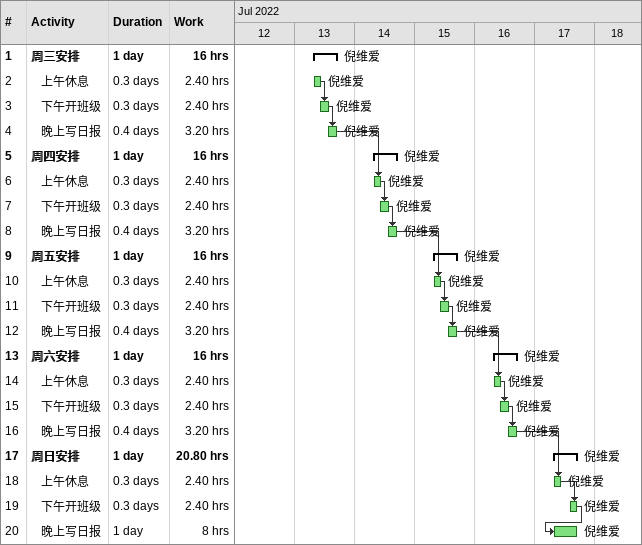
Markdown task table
| ID | Level | Task | Duration | Start | Finish | Predecessors | Resources | Work (h) |
|---|---|---|---|---|---|---|---|---|
| 1 | 1 | **周三安排** | 1d | 2022-07-13 | 2022-07-13 |  | 倪维爱 | 16 |
| 2 | 2 | 上午休息 | 0.3d | 2022-07-13 | 2022-07-13 |  | 倪维爱 | 2.40 |
| 3 | 2 | 下午开班级 | 0.3d | 2022-07-13 | 2022-07-13 | 2 | 倪维爱 | 2.40 |
| 4 | 2 | 晚上写日报 | 0.4d | 2022-07-13 | 2022-07-13 | 3 | 倪维爱 | 3.20 |
| 5 | 1 | **周四安排** | 1d | 2022-07-14 | 2022-07-14 |  | 倪维爱 | 16 |
| 6 | 2 | 上午休息 | 0.3d | 2022-07-14 | 2022-07-14 | 4 | 倪维爱 | 2.40 |
| 7 | 2 | 下午开班级 | 0.3d | 2022-07-14 | 2022-07-14 | 6 | 倪维爱 | 2.40 |
| 8 | 2 | 晚上写日报 | 0.4d | 2022-07-14 | 2022-07-14 | 7 | 倪维爱 | 3.20 |
| 9 | 1 | **周五安排** | 1d | 2022-07-15 | 2022-07-15 |  | 倪维爱 | 16 |
| 10 | 2 | 上午休息 | 0.3d | 2022-07-15 | 2022-07-15 | 8 | 倪维爱 | 2.40 |
| 11 | 2 | 下午开班级 | 0.3d | 2022-07-15 | 2022-07-15 | 10 | 倪维爱 | 2.40 |
| 12 | 2 | 晚上写日报 | 0.4d | 2022-07-15 | 2022-07-15 | 11 | 倪维爱 | 3.20 |
| 13 | 1 | **周六安排** | 1d | 2022-07-16 | 2022-07-16 |  | 倪维爱 | 16 |
| 14 | 2 | 上午休息 | 0.3d | 2022-07-16 | 2022-07-16 | 12 | 倪维爱 | 2.40 |
| 15 | 2 | 下午开班级 | 0.3d | 2022-07-16 | 2022-07-16 | 14 | 倪维爱 | 2.40 |
| 16 | 2 | 晚上写日报 | 0.4d | 2022-07-16 | 2022-07-16 | 15 | 倪维爱 | 3.20 |
| 17 | 1 | **周日安排** | 1d | 2022-07-17 | 2022-07-17 |  | 倪维爱 | 20.80 |
| 18 | 2 | 上午休息 | 0.3d | 2022-07-17 | 2022-07-17 | 16 | 倪维爱 | 2.40 |
| 19 | 2 | 下午开班级 | 0.3d | 2022-07-17 | 2022-07-17 | 18 | 倪维爱 | 2.40 |
| 20 | 2 | 晚上写日报 | 1d | 2022-07-17 | 2022-07-17 | 19 | 倪维爱 | 8 |
